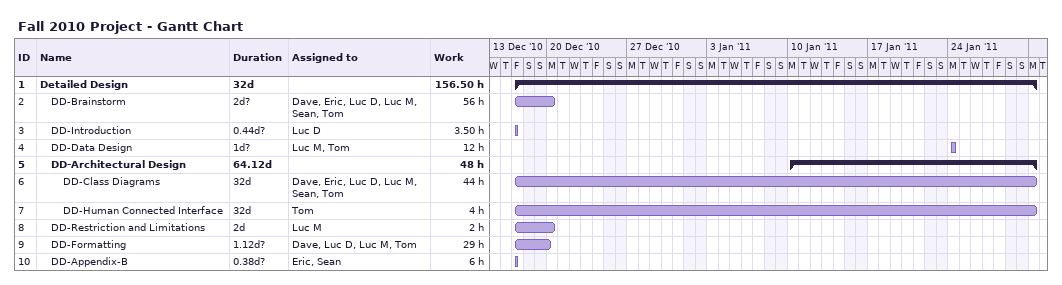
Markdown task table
Fall 2010 Project - Gantt Chart

| ID | Level | Task | Duration | Start | Finish | Resources | Work (h) |
|---|---|---|---|---|---|---|---|
| 1 | 1 | **Detailed Design** | 32d | 2010-12-17 | 2011-01-31 |  | 156.50 |
| 2 | 2 | DD-Brainstorm | 2d? | 2010-12-17 | 2010-12-20 | Dave, Eric, Luc D, Luc M, Sean, Tom | 56 |
| 3 | 2 | DD-Introduction | 0.44d? | 2010-12-17 | 2010-12-17 | Luc D | 3.50 |
| 4 | 2 | DD-Data Design | 1d? | 2011-01-24 | 2011-01-24 | Luc M, Tom | 12 |
| 5 | 2 | **DD-Architectural Design** | 64.12d | 2011-01-10 | 2011-01-31 |  | 48 |
| 6 | 3 | DD-Class Diagrams | 32d | 2010-12-17 | 2011-01-31 | Dave, Eric, Luc D, Luc M, Sean, Tom | 44 |
| 7 | 3 | DD-Human Connected Interface | 32d | 2010-12-17 | 2011-01-31 | Tom | 4 |
| 8 | 2 | DD-Restriction and Limitations | 2d | 2010-12-17 | 2010-12-20 | Luc M | 2 |
| 9 | 2 | DD-Formatting | 1.12d? | 2010-12-17 | 2010-12-20 | Dave, Luc D, Luc M, Tom | 29 |
| 10 | 2 | DD-Appendix-B | 0.38d? | 2010-12-17 | 2010-12-17 | Eric, Sean | 6 |
